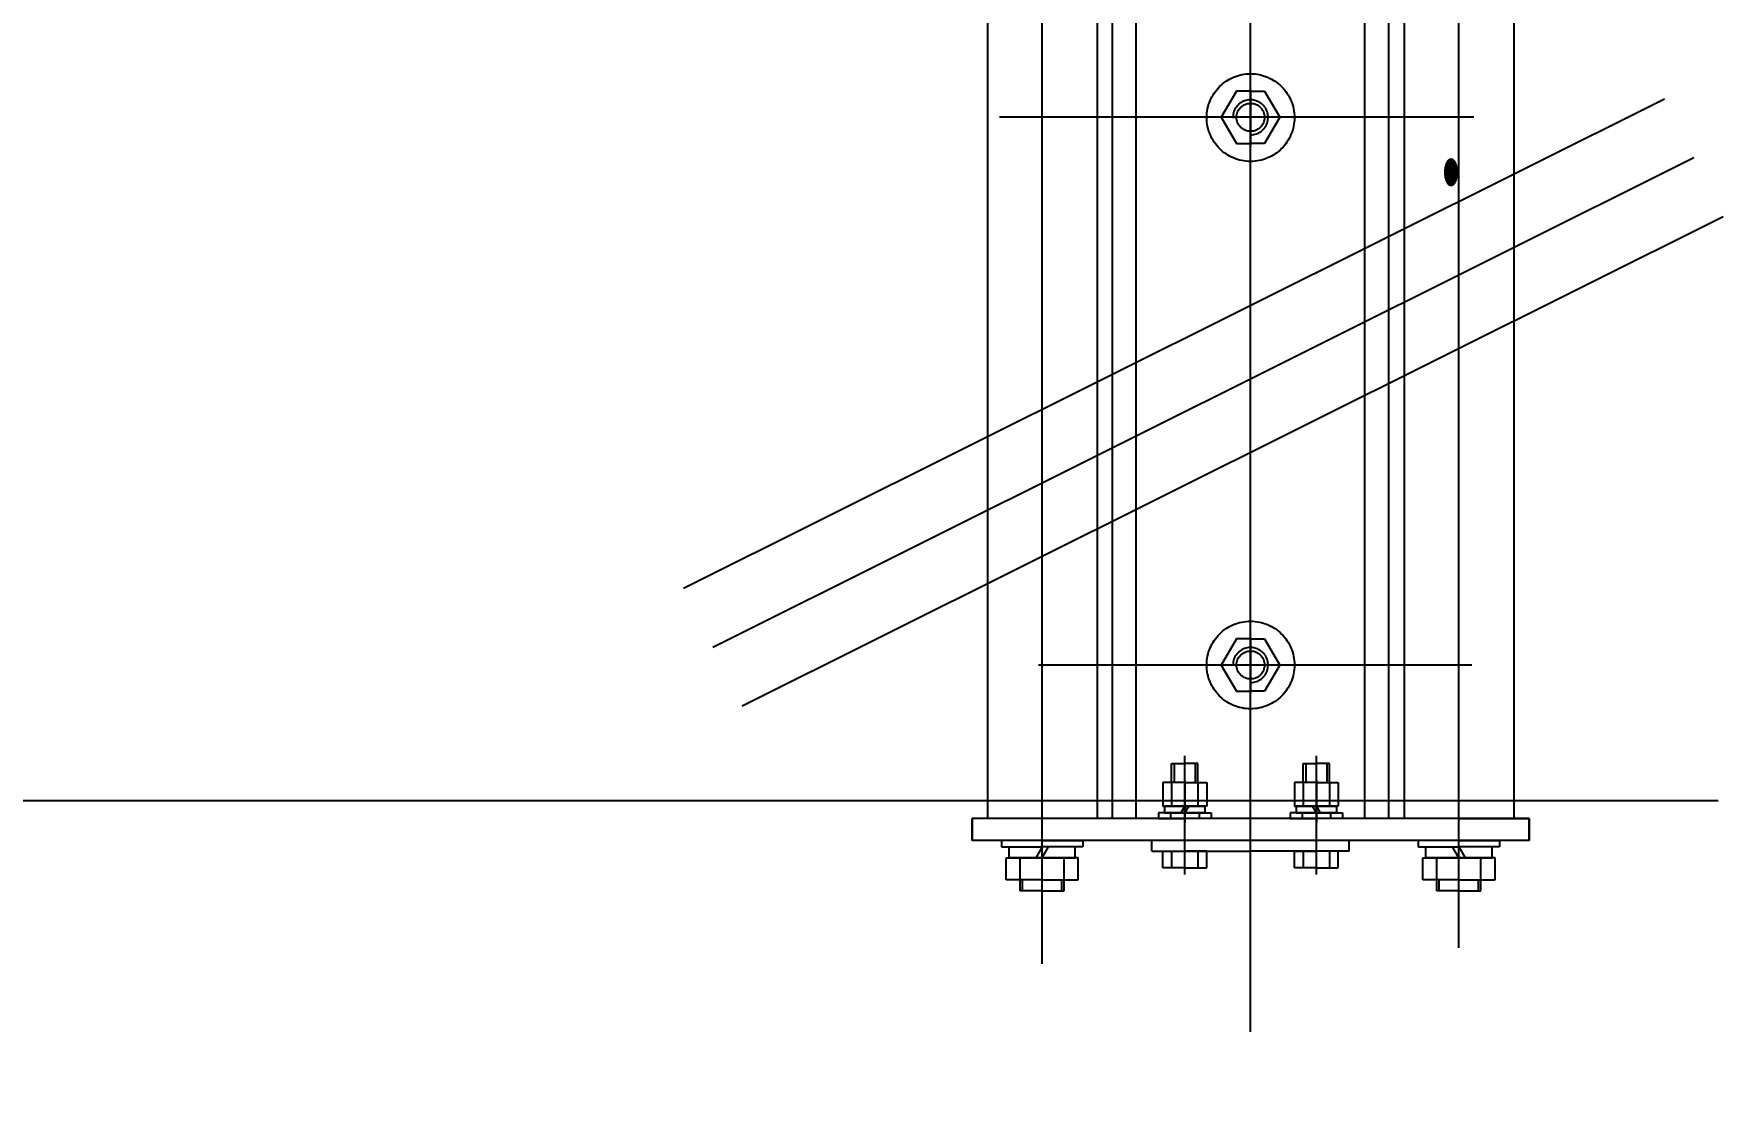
# Model space of a CAD drawing. Header units: millimetres. Extents: x 0 to 23760, y 0 to 16800.
# Drawn here: x 4649 to 5422, y 12377 to 12868 of the extents above; entities that cross this region are included whole.
import ezdxf
from ezdxf.enums import TextEntityAlignment as Align

# ---------------------------------------------------------------- set-up
doc = ezdxf.new("R2010")
doc.units = ezdxf.units.MM
doc.header["$LTSCALE"] = 400
doc.linetypes.add('K', pattern=[2.5, 1.25, -0.25, 0.25, -0.25, 0.25, -0.25])
doc.layers.add('07', color=6, linetype='K')
doc.layers.add('08', color=1, linetype='Continuous')
doc.styles.get("Standard").update_dxf_attribs({"font": 'isocp', "width": 0.707, "bigfont": 'intecad.shx'})
doc.dimstyles.new('INTE', dxfattribs={"dimscale": 40, "dimtxt": 3.5, "dimasz": 3, "dimexe": 3, "dimexo": 0, "dimgap": 1, "dimtad": 1, "dimdec": 0, "dimdsep": 46, "dimtxsty": 'Standard', "dimcen": 0, "dimclrd": 1, "dimclre": 1, "dimclrt": 3, "dimadec": 0, "dimazin": 0, "dimtfac": 1, "dimtdec": 0, "dimtmove": 0, "dimatfit": 0, "dimfxl": 3, "dimarcsym": 0})

# ---------------------------------------------------------------- blocks, each defined once
blk = doc.blocks.new('EWRWER')
at = {"layer": '07', "color": 6, "linetype": 'K'}
for p, q in [((7800.15, 20110.44), (7800.15, 20920.93)), ((7541.54, 20312.88), (8530.44, 20806.37)), ((7554.94, 20286.03), (8543.84, 20779.53)), ((7568.33, 20259.19), (8557.24, 20752.68)), ((7705.15, 20141.44), (7705.15, 20628.23)), ((7895.15, 20148.81), (7895.15, 20630.42)), ((7737.15, 20207.82), (7737.15, 20602.82)), ((7863.15, 20207.92), (7863.15, 20602.82)), ((7680.15, 20588.72), (7680.15, 20207.82)), ((7730.15, 20588.72), (7730.15, 20207.82)), ((7748.03, 20207.82), (7748.03, 20593.72)), ((7852.26, 20207.82), (7852.26, 20593.72)), ((7870.15, 20588.72), (7870.15, 20207.82)), ((7920.15, 20588.72), (7920.15, 20207.82)), ((7793.7, 20539.69), (7786.77, 20527.69)), ((7800.15, 20539.69), (7793.7, 20539.69)), ((7800.15, 20540.26), (7800.15, 20514.88)), ((7800.15, 20539.69), (7806.59, 20539.69)), ((7806.59, 20539.69), (7813.52, 20527.69)), ((7901.91, 20527.69), (7685.65, 20527.69)), ((7814.07, 20527.69), (7786.26, 20527.69)), ((7786.77, 20527.69), (7793.7, 20515.69)), ((7813.52, 20527.69), (7806.59, 20515.69)), ((7793.7, 20515.69), (7800.15, 20515.69)), ((7806.59, 20515.69), (7800.15, 20515.69)), ((7793.7, 20289.82), (7786.77, 20277.82)), ((7800.15, 20289.82), (7793.7, 20289.82)), ((7800.15, 20290.38), (7800.15, 20265)), ((7800.15, 20289.82), (7806.59, 20289.82)), ((7806.59, 20289.82), (7813.52, 20277.82)), ((7901, 20277.82), (7703.42, 20277.82)), ((7814.07, 20277.82), (7786.26, 20277.82)), ((7786.77, 20277.82), (7793.7, 20265.82)), ((7813.52, 20277.82), (7806.59, 20265.82)), ((7793.7, 20265.82), (7800.15, 20265.82)), ((7806.59, 20265.82), (7800.15, 20265.82)), ((7764.15, 20224.22), (7764.15, 20232.82)), ((7764.15, 20232.82), (7770.15, 20232.82)), ((7765.35, 20232.82), (7765.35, 20224.22)), ((7770.15, 20182.25), (7770.15, 20236.37)), ((7776.15, 20232.82), (7770.15, 20232.82)), ((7774.95, 20232.82), (7774.95, 20224.22)), ((7776.15, 20224.22), (7776.15, 20232.82)), ((7824.15, 20224.22), (7824.15, 20232.82)), ((7824.15, 20232.82), (7830.15, 20232.82)), ((7825.35, 20232.82), (7825.35, 20224.22)), ((7830.15, 20182.25), (7830.15, 20236.37)), ((7836.15, 20232.82), (7830.15, 20232.82)), ((7834.95, 20232.82), (7834.95, 20224.22)), ((7836.15, 20224.22), (7836.15, 20232.82)), ((7770.15, 20225.27), (7770.15, 20212.37)), ((7830.15, 20225.27), (7830.15, 20212.37)), ((7770.15, 20224.22), (7760.13, 20224.22)), ((7760.13, 20224.22), (7760.13, 20213.42)), ((7764.15, 20224.22), (7764.15, 20213.42)), ((7770.15, 20224.22), (7780.16, 20224.22)), ((7776.15, 20224.22), (7776.15, 20213.42)), ((7780.16, 20224.22), (7780.16, 20213.42)), ((7830.15, 20224.22), (7820.13, 20224.22)), ((7820.13, 20224.22), (7820.13, 20213.42)), ((7824.15, 20224.22), (7824.15, 20213.42)), ((7830.15, 20224.22), (7840.16, 20224.22)), ((7836.15, 20224.22), (7836.15, 20213.42)), ((7840.16, 20224.22), (7840.16, 20213.42)), ((9813.43, 20215.82), (7722.02, 20215.82)), ((7758.15, 20210.32), (7758.15, 20207.82)), ((7770.15, 20210.32), (7758.15, 20210.32)), ((7760.13, 20213.42), (7770.15, 20213.42)), ((7760.95, 20213.42), (7760.95, 20210.32)), ((7770.15, 20213.42), (7760.95, 20213.42)), ((7760.95, 20210.32), (7770.15, 20210.32)), ((7763.65, 20210.32), (7763.65, 20207.82)), ((7770.15, 20213.42), (7768.36, 20210.32)), ((7770.15, 20215.52), (7770.15, 20208.22)), ((7780.16, 20213.42), (7770.15, 20213.42)), ((7770.15, 20210.32), (7771.94, 20213.42)), ((7770.15, 20213.42), (7779.35, 20213.42)), ((7770.15, 20212.37), (7770.15, 20206.01)), ((7779.35, 20210.32), (7770.15, 20210.32)), ((7770.15, 20210.32), (7782.15, 20210.32)), ((7776.65, 20210.32), (7776.65, 20207.82)), ((7779.35, 20213.42), (7779.35, 20210.32)), ((7782.15, 20210.32), (7782.15, 20207.82)), ((7818.15, 20210.32), (7818.15, 20207.82)), ((7830.15, 20210.32), (7818.15, 20210.32)), ((7820.13, 20213.42), (7830.15, 20213.42)), ((7820.95, 20213.42), (7820.95, 20210.32)), ((7830.15, 20213.42), (7820.95, 20213.42)), ((7820.95, 20210.32), (7830.15, 20210.32)), ((7823.65, 20210.32), (7823.65, 20207.82)), ((7830.15, 20210.32), (7828.36, 20213.42)), ((7830.15, 20215.52), (7830.15, 20208.22)), ((7840.16, 20213.42), (7830.15, 20213.42)), ((7830.15, 20213.42), (7831.94, 20210.32)), ((7830.15, 20213.42), (7839.35, 20213.42)), ((7830.15, 20212.37), (7830.15, 20206.01)), ((7839.35, 20210.32), (7830.15, 20210.32)), ((7830.15, 20210.32), (7842.15, 20210.32)), ((7836.65, 20210.32), (7836.65, 20207.82)), ((7839.35, 20213.42), (7839.35, 20210.32)), ((7842.15, 20210.32), (7842.15, 20207.82)), ((7695.15, 20207.82), (7673.15, 20207.82)), ((7673.15, 20207.82), (7673.15, 20197.82)), ((7705.15, 20207.82), (7673.15, 20207.82)), ((7673.15, 20197.82), (7673.15, 20207.82)), ((7895.15, 20207.82), (7705.15, 20207.82)), ((7758.15, 20207.82), (7770.15, 20207.82)), ((7782.15, 20207.82), (7770.15, 20207.82)), ((7818.15, 20207.82), (7830.15, 20207.82)), ((7842.15, 20207.82), (7830.15, 20207.82)), ((7927.15, 20207.82), (7895.15, 20207.82)), ((7895.15, 20207.82), (7927.15, 20207.82)), ((7927.15, 20207.82), (7927.15, 20197.82)), ((7927.15, 20207.82), (7927.15, 20197.82)), ((7927.15, 20197.82), (7927.15, 20207.82)), ((7927.15, 20197.82), (7673.15, 20197.82)), ((7686.65, 20197.82), (7686.65, 20194.82)), ((7705.15, 20197.82), (7686.65, 20197.82)), ((7686.65, 20194.82), (7705.15, 20194.82)), ((7690.05, 20194.82), (7705.15, 20194.82)), ((7690.05, 20189.82), (7690.05, 20194.82)), ((7705.15, 20194.82), (7702.26, 20189.82)), ((7705.15, 20197.82), (7723.65, 20197.82)), ((7705.15, 20187.72), (7705.15, 20196.91)), ((7720.25, 20194.82), (7705.15, 20194.82)), ((7705.15, 20189.82), (7708.03, 20194.82)), ((7723.65, 20194.82), (7705.15, 20194.82)), ((7720.25, 20189.82), (7720.25, 20194.82)), ((7723.65, 20197.82), (7723.65, 20194.82)), ((7755.15, 20192.82), (7755.15, 20197.82)), ((7845.15, 20192.82), (7845.15, 20197.82)), ((7876.65, 20197.82), (7876.65, 20194.82)), ((7895.15, 20197.82), (7876.65, 20197.82)), ((7876.65, 20194.82), (7895.15, 20194.82)), ((7880.05, 20194.82), (7895.15, 20194.82)), ((7880.05, 20189.82), (7880.05, 20194.82)), ((7895.15, 20189.82), (7892.26, 20194.82)), ((7895.15, 20197.82), (7913.65, 20197.82)), ((7895.15, 20187.72), (7895.15, 20196.91)), ((7910.25, 20194.82), (7895.15, 20194.82)), ((7895.15, 20194.82), (7898.03, 20189.82)), ((7913.65, 20194.82), (7895.15, 20194.82)), ((7910.25, 20189.82), (7910.25, 20194.82)), ((7913.65, 20197.82), (7913.65, 20194.82)), ((7688.67, 20189.82), (7705.15, 20189.82)), ((7688.67, 20179.82), (7688.67, 20189.82)), ((7705.15, 20189.82), (7690.05, 20189.82)), ((7695.15, 20179.82), (7695.15, 20189.82)), ((7705.15, 20178.77), (7705.15, 20190.87)), ((7705.15, 20189.82), (7720.25, 20189.82)), ((7721.62, 20189.82), (7705.15, 20189.82)), ((7715.15, 20179.82), (7715.15, 20189.82)), ((7721.62, 20179.82), (7721.62, 20189.82)), ((7755.15, 20192.82), (7800.15, 20192.82)), ((7760.13, 20192.82), (7770.15, 20192.82)), ((7760.13, 20185.32), (7760.13, 20192.82)), ((7764.15, 20192.82), (7764.15, 20185.32)), ((7780.16, 20192.82), (7770.15, 20192.82)), ((7776.15, 20192.82), (7776.15, 20185.32)), ((7780.16, 20185.32), (7780.16, 20192.82)), ((7845.15, 20192.82), (7800.15, 20192.82)), ((7820.13, 20192.82), (7830.15, 20192.82)), ((7820.13, 20185.32), (7820.13, 20192.82)), ((7824.15, 20192.82), (7824.15, 20185.32)), ((7840.16, 20192.82), (7830.15, 20192.82)), ((7836.15, 20192.82), (7836.15, 20185.32)), ((7840.16, 20185.32), (7840.16, 20192.82)), ((7878.67, 20189.82), (7895.15, 20189.82)), ((7878.67, 20179.82), (7878.67, 20189.82)), ((7895.15, 20189.82), (7880.05, 20189.82)), ((7885.15, 20179.82), (7885.15, 20189.82)), ((7895.15, 20178.77), (7895.15, 20190.87)), ((7895.15, 20189.82), (7910.25, 20189.82)), ((7911.62, 20189.82), (7895.15, 20189.82)), ((7905.15, 20179.82), (7905.15, 20189.82)), ((7911.62, 20179.82), (7911.62, 20189.82)), ((7705.15, 20179.82), (7688.67, 20179.82)), ((7695.15, 20174.82), (7695.15, 20179.82)), ((7696.15, 20174.82), (7696.15, 20179.82)), ((7705.15, 20179.82), (7721.62, 20179.82)), ((7714.15, 20174.82), (7714.15, 20179.82)), ((7715.15, 20174.82), (7715.15, 20179.82)), ((7770.15, 20185.32), (7760.13, 20185.32)), ((7770.15, 20185.32), (7780.16, 20185.32)), ((7830.15, 20185.32), (7820.13, 20185.32)), ((7830.15, 20185.32), (7840.16, 20185.32)), ((7895.15, 20179.82), (7878.67, 20179.82)), ((7885.15, 20174.82), (7885.15, 20179.82)), ((7886.15, 20174.82), (7886.15, 20179.82)), ((7895.15, 20179.82), (7911.62, 20179.82)), ((7904.15, 20174.82), (7904.15, 20179.82)), ((7905.15, 20174.82), (7905.15, 20179.82)), ((7705.15, 20174.82), (7695.15, 20174.82)), ((7705.15, 20174.82), (7715.15, 20174.82)), ((7895.15, 20174.82), (7885.15, 20174.82)), ((7895.15, 20174.82), (7905.15, 20174.82))]:
    blk.add_line(p, q, dxfattribs=at)
for centre, radius in [((7800.15, 20527.57), 20), ((7800.15, 20527.69), 6.4), ((7800.15, 20277.82), 20), ((7800.15, 20277.82), 6.4)]:
    blk.add_circle(centre, radius, dxfattribs=at)
for centre in [(7800.15, 20527.69), (7800.15, 20277.82)]:
    blk.add_arc(centre, 8, 268.04179, 182.58104, dxfattribs=at)
at = {"layer": '07', "color": 6, "linetype": 'K', "text_generation_flag": 4, "width": 0.605172}
blk.add_text('●', height=12, rotation=180, dxfattribs=at).set_placement((7895.18, 20495.99), (7887.98, 20495.99), align=Align.FIT)
blk = doc.blocks.new('*D89')
at = {"layer": '08', "color": 1, "lineweight": -2}
for p, q in [((5398.54, 12518.53), (4211.78, 12518.53)), ((4331.78, 12398.53), (4331.78, 10911.53)), ((5117.07, 10791.53), (4211.78, 10791.53))]:
    blk.add_line(p, q, dxfattribs=at)
at = {"layer": '08', "color": 1}
for points in [[(4311.78, 12398.53), (4351.78, 12398.53), (4331.78, 12518.53)], [(4311.78, 10911.53), (4351.78, 10911.53), (4331.78, 10791.53)]]:
    blk.add_solid(points, dxfattribs=at)
at = {"layer": 'Defpoints', "color": 0}
for p in [(5398.54, 12518.53), (4331.78, 10791.53), (5117.07, 10791.53)]:
    blk.add_point(p, dxfattribs=at)
at = {"layer": '08', "color": 3, "insert": (4221.76, 11655.03), "char_height": 140, "attachment_point": 5, "rotation": 90}
blk.add_mtext('1727', dxfattribs=at)

msp = doc.modelspace()

# ---------------------------------------------------------------- block references
at = {"layer": '07'}
msp.add_blockref('EWRWER', (-2596.1, -7697.29), dxfattribs=at)

# ---------------------------------------------------------------- dimensions: what is measured, and where the dimension line sits
at = {"layer": '08'}
dim = msp.add_linear_dim(base=(4331.78, 10791.53), p1=(5398.54, 12518.53), p2=(5117.07, 10791.53), angle=90, dimstyle='INTE', dxfattribs=at)
dim.commit()
dim.dimension.update_dxf_attribs({"geometry": '*D89', "text_midpoint": (4221.76, 11655.03)})

doc.saveas('drawing.dxf')
